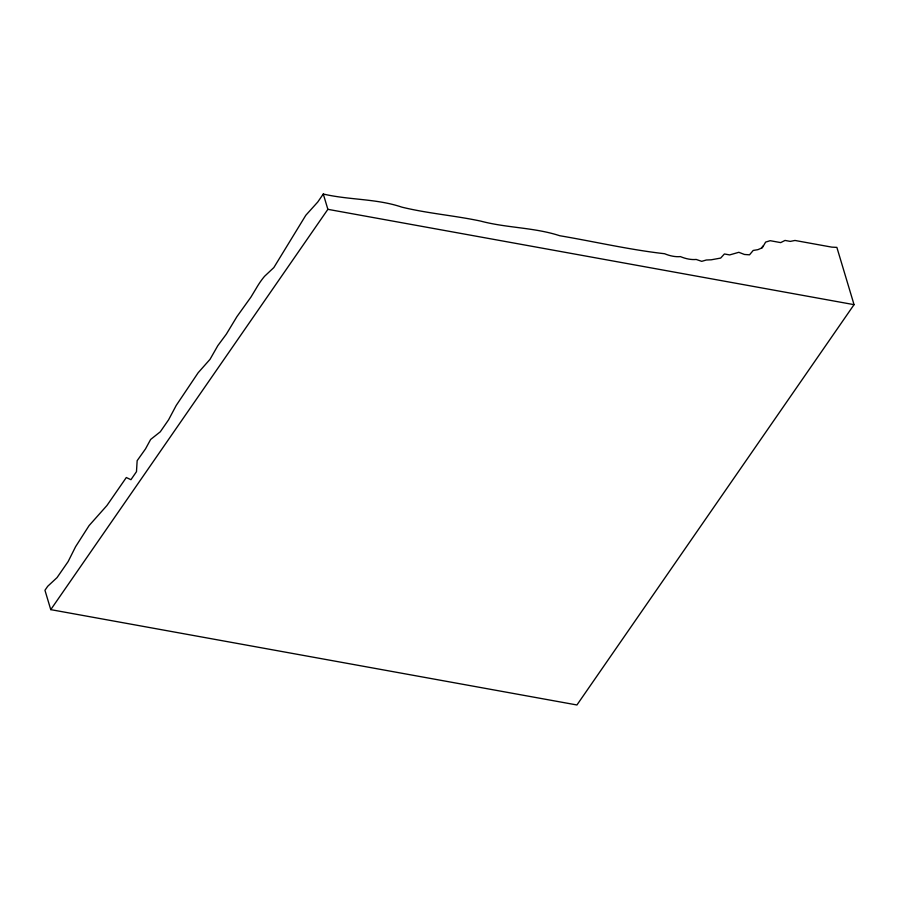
<?xml version="1.0" encoding="UTF-8"?>
<svg xmlns="http://www.w3.org/2000/svg" width="899" height="899" viewBox="0 0 899 899"><rect width="100%" height="100%" fill="white"/><g stroke="black" fill="none" stroke-linecap="round" stroke-linejoin="round"><path stroke-width="1.35" d="M323.28 194.027L317.74 202.039L305.817 215.266L273.847 267.565L264.553 276.308A77.28 37.151 -79.7 0 0 256.237 288.321L250.933 297.108L236.931 316.628L226.312 334.192L217.828 345.643L210.018 359.342L198.151 372.748L176.193 405.471L168.585 419.811L160.269 431.823L150.639 439.454L145.526 448.871L137.154 460.681L136.479 471.672L130.939 479.695L126.31 477.526L106.914 505.541L89.091 525.578L75.572 546.727L68.122 561.594L57.042 577.607L47.726 586.272L44.95 590.272L50.76 609.634L576.933 704.973L854.05 304.66L836.868 247.382L831.811 247.135L794.986 240.46L790.288 241.393L785.029 240.438L780.692 242.606L770.173 240.696L765.622 242.101L762.341 247.742L757.936 249.652L753.193 250.45L749.53 254.822L744.451 254.462L738.821 252.304L729.662 254.923L724.403 253.968L720.661 258.08L711.221 259.8L706.311 260.013L701.726 261.339L696.186 259.451A30.173 18.171 34.7 0 1 680.408 256.597A30.173 18.171 34.7 0 1 664.619 253.732C629.446 249.753 594.666 241.64 559.695 235.718C534.141 227.357 506.71 228.043 480.673 221.098C454.489 215.513 427.857 213.49 401.853 207.141C376.557 198.544 349.183 200.117 323.28 194.027L327.877 209.332L50.76 609.634M761.464 248.102L762.846 246.101M327.877 209.332L854.05 304.66"/></g></svg>
